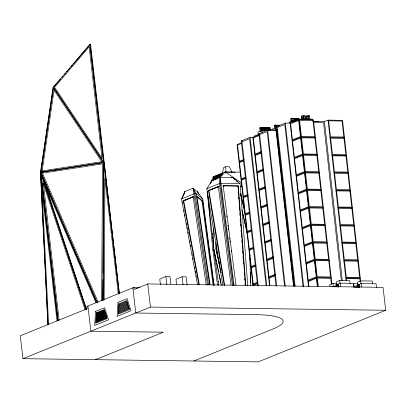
<?xml version="1.0" encoding="UTF-8"?>
<svg xmlns="http://www.w3.org/2000/svg" width="406" height="406" viewBox="0 0 406 406"><rect width="100%" height="100%" fill="white"/><g stroke="black" fill="none" stroke-linecap="round" stroke-linejoin="round"><path stroke-width="0.61" d="M103.829 163.912L103.829 162.644L53.384 87.138L40.803 172.225L97.019 302.414M104.078 168.992L104.093 162.664L103.555 162.41M101.632 300.638L102.571 163.836L42.457 173.144L98.064 302.013M102.779 300.46L103.723 162.522L40.808 172.266L57.977 320.659M102.891 299.948L103.028 279.704M103.073 273.375L103.439 220.225M103.479 213.896L103.723 162.522M103.139 300.481L104.088 162.542L103.982 165.81M104.129 299.988L104.961 178.549L118.329 294.045M96.471 312.828L95.811 323.191L107.037 318.644L104.149 309.722L96.471 312.828L97.445 312.843L104.575 309.956M106.555 317.157L95.923 321.466L96.897 321.476L97.227 316.294L96.303 315.421L104.87 311.95M104.631 311.209L96.359 314.554L97.333 314.569L97.445 312.843M247.767 285.92L240.098 183.654L232.668 177.437L220.164 177.265L219.316 183.639L232.425 285.484M41.006 174.286L41.194 170.51M41.376 169.256L42.397 162.375M42.579 161.126L44.432 148.611M44.614 147.358L45.634 140.476M45.817 139.228L47.669 126.713M47.852 125.464L49.705 112.949M49.887 111.696L50.907 104.814M51.09 103.566L52.942 91.051M53.125 89.797L53.404 87.924M222.458 173.022L223.554 167.592L225.721 166.714L229.39 166.759L231.938 172.225L225.99 172.144L225.721 166.714M183.959 194.372L184.897 191.541L193.063 188.237L197.397 191.713L202.772 198.965L214.18 285.433M182.269 198.123L184.897 191.541L181.492 198.945L197.499 284.636M210.338 183.766L213.206 176.783L225.168 171.941L240.327 172.149M211.47 181.67L212.003 180.569L220.164 177.265L234.039 285.24M210.308 183.806L212.003 180.569L213.251 180.381M222.838 285.23L206.796 188.704L212.003 180.569M213.307 177.995L214.236 176.686L215.885 176.016L216.205 176.336L215.281 177.645L213.627 178.315L213.307 177.995L214.962 177.326L215.885 176.016M213.028 179.447L213.952 178.132L215.601 177.468L215.921 177.787L214.997 179.097L213.348 179.767L213.028 179.447L214.678 178.777L215.601 177.468M213.038 180.584L213.652 179.706L215.307 179.041L215.627 179.361M215.479 177.117L216.403 175.808L218.052 175.138L218.372 175.458L217.449 176.767L215.799 177.437L215.479 177.117L217.129 176.448L218.052 175.138M215.799 177.437L216.723 176.128L216.403 175.808M215.287 178.533L216.21 177.219L217.86 176.554L218.179 176.874L217.256 178.183L215.601 178.853L215.287 178.533L216.936 177.864L217.86 176.554M217.712 176.214L218.636 174.905L220.285 174.235L220.605 174.555L219.682 175.864L218.032 176.534L217.712 176.214L219.362 175.544L220.285 174.235M217.504 177.635L218.428 176.321L220.077 175.656L220.397 175.976L219.473 177.285L217.824 177.955L217.504 177.635L219.154 176.965L220.077 175.656M216.936 179.005L217.55 178.132L217.87 178.452M219.864 175.341L220.793 174.032L222.442 173.362L222.762 173.682L221.838 174.991L220.184 175.661L219.864 175.341L221.519 174.671L222.442 173.362M220.184 175.661L220.803 174.788M119.379 293.386L90.568 44.371L89.893 44.33L103.581 162.598L53.247 87.249L90.046 44.127L104.266 166.419M41.158 173.631L40.915 172.388L40.468 172.367L53.049 87.275L53.496 87.295L60.499 79.099M62.143 77.17L62.971 76.206M64.615 74.278L65.437 73.313M66.675 71.867L67.497 70.903M68.736 69.456L69.969 68.005M71.202 66.559L72.441 65.112M73.263 64.148L88.914 45.827M220.042 177.483L225.168 171.941L241.778 183.096M260.347 127.712L260.733 131.148L260.109 131.402L259.723 127.966L260.347 127.712L261.307 127.733L261.692 131.168M260.048 127.92L260.982 127.778L260.611 127.931M261.307 127.733L259.723 127.966M262.682 127.763L261.099 127.997L262.682 127.763L263.002 130.625M261.418 127.951L262.357 127.809L261.987 127.961M262.799 129.742L262.601 128.022L264.184 127.788L264.509 130.651M262.926 127.976L263.864 127.834L263.494 127.986M264.184 127.788L262.601 128.022M265.651 127.814L264.067 128.052L265.651 127.814L265.976 130.676M264.392 128.002L265.326 127.865L264.961 128.012M265.823 130.362L265.57 128.073L266.828 127.885L265.889 128.022M267.473 130.696L267.153 127.834L265.57 128.073M292.858 121.084L292.533 118.222L290.66 118.501L291.046 121.937M290.985 118.456L292.213 118.273M266.981 130.539L261.926 130.448L257.957 132.051L258.216 134.345M276.689 127.991L276.369 125.129L275.273 125.109L274.563 125.398L274.882 128.26M268.036 128.113L268.66 127.86L268.985 130.722M292.35 118.532L294.223 118.253L294.543 121.115M269.548 128.139L270.173 127.885L270.432 130.174M276.456 127.144L276.263 125.429L278.074 125.16L278.201 126.302M276.587 125.378L277.75 125.205M296.207 120.567L295.949 118.278L294.076 118.557L295.208 118.577M277.948 125.464L279.759 125.195M278.272 125.418L279.435 125.241M303.571 119.278L303.186 115.842L302.049 115.822L301.313 116.121L301.699 119.557M297.852 120.597L297.593 118.308L295.72 118.588L296.852 118.608M296.04 118.537L296.527 118.344M257.541 285.479L241.276 140.887L250.081 137.319L252.857 137.37L259.312 134.756M276.004 285.895L258.886 133.757L267.691 130.194L275.999 130.341L277.171 129.864M331.941 283.951L313.478 119.846L298.938 119.582L290.133 123.15L285.301 123.064L276.496 126.626L294.462 286.311M302.912 116.141L304.784 115.862L305.17 119.298M253.892 136.233L259.18 134.092M267.985 130.529L269.751 129.813L277.222 129.95M299.364 120.054L299.171 118.339L297.299 118.618L298.43 118.638M298.105 118.374L297.623 118.567L298.364 118.582M271.792 129.357L275.288 127.941L276.527 127.961M296.05 121.145L292.376 121.079L289.158 122.384L290.386 122.404M259.058 135.579L253.314 137.903L255.135 154.077L261.454 151.519M241.798 142.633L237.099 144.536L252.887 284.855L257.582 282.952M309.529 115.928L307.657 116.207L309.529 115.928L309.92 119.364M241.58 143.44L237.561 145.064L239.378 161.233L243.976 159.37M299.598 120.029L302.328 118.922L312.138 119.1L312.265 120.242M313.041 121.358L324.419 121.561L328.018 120.105L342.557 120.369L360.66 281.282M254.831 154.919L261.286 152.306M261.033 153.128L255.288 155.452L257.11 171.616L263.428 169.058M239.073 162.075L243.767 160.172M292.102 140.689L300.907 137.121L315.442 137.319M243.554 160.979L239.535 162.608L241.352 178.772L245.371 177.143M277.968 147.865L279.145 147.388M221.661 174.128L222.762 173.682M215.921 177.787L214.272 178.452L213.952 178.132M217.55 178.132L215.901 178.797L216.22 179.117M181.492 198.945L194.012 193.88L196.118 193.637L202.772 198.965M206.796 188.704L219.316 183.639L220.925 183.39L240.098 183.654M198.91 284.824L183.192 200.691L193.078 196.692L193.566 196.671L183.679 200.671L199.392 284.799M224.234 285.448L208.451 190.47L218.337 186.466L218.819 186.445L208.933 190.45L224.721 285.428M193.464 196.885L184.162 200.65L183.192 200.691M209.998 190.191L218.722 186.658M256.805 172.459L263.261 169.845M263.007 170.667L257.262 172.992L259.084 189.155L264.824 186.831M241.047 179.614L245.742 177.711M294.076 158.228L302.881 154.666L317.416 154.859M246.102 178.285L241.509 180.147L243.326 196.311L247.345 194.682M279.942 165.404L281.114 164.927M258.774 189.998L265.235 187.384M304.398 171.672L296.355 174.925L294.538 158.761L302.577 155.508L304.398 171.672L304.982 171.682M265.554 187.973L259.236 190.531L261.063 206.761L266.803 204.436M243.021 197.154L247.716 195.25M296.05 175.768L304.855 172.205L319.39 172.403M248.076 195.824L243.478 197.686L245.3 213.85L249.32 212.226M281.916 182.944L283.089 182.472M260.759 207.603L267.214 204.989M306.378 189.277L298.334 192.53L296.512 176.3L304.551 173.047L306.378 189.277L306.961 189.287M244.996 214.693L249.69 212.795M267.534 205.578L261.215 208.136L263.027 224.239L268.772 221.915M298.029 193.373L306.834 189.81L321.369 190.003M249.472 213.597L245.452 215.226L247.274 231.39L251.294 229.766M283.895 200.549L285.068 200.072M262.723 225.081L269.178 222.463M269.503 223.056L263.184 225.609L265.001 241.778L270.746 239.454M246.965 232.232L251.664 230.334M299.998 210.846L308.804 207.283L323.333 207.481M251.446 231.141L247.427 232.765L249.243 248.934L253.268 247.305M285.865 218.027L287.037 217.55M140.09 287.489L133.868 287.407L86.914 306.413L87.178 308.702L20.3 335.777L22.949 358.681L258.221 361.873L385.7 310.265L383.051 287.362L147.754 283.941L136.025 288.691L137.274 288.707M136.025 288.691L134.107 289.468L133.868 287.407M170.825 284.093L169.957 276.613L165.907 276.557L159.786 279.039L160.436 284.657M264.697 242.621L271.152 240.007M187.1 284.936L186.161 276.831L182.111 276.78L175.986 279.257L176.564 284.256M270.898 240.824L265.159 243.153L266.97 259.287L273.289 256.729M248.939 249.771L253.638 247.873M301.973 228.39L310.778 224.822L325.307 225.02M253.42 248.68L249.401 250.304L251.218 266.473L255.816 264.61M287.834 235.566L289.011 235.089M96.415 313.691L104.393 310.463M118.867 304.607L126.845 301.374M118.811 305.469L127.083 302.12M97.333 314.569L105.058 311.443M118.755 306.332L127.322 302.861M105.113 312.696L96.247 316.284L97.227 316.294L105.535 312.935M118.699 307.195L127.565 303.607M96.197 317.147L105.352 313.437M118.648 308.058L127.804 304.353M105.596 314.183L96.141 318.01L97.115 318.025L106.017 314.422M118.593 308.92L128.047 305.094M96.085 318.872L105.834 314.929M118.537 309.783L128.286 305.84M106.078 315.67L96.029 319.735L97.009 319.75L106.494 315.909M118.481 310.646L128.524 306.581M95.978 320.598L106.316 316.416M118.43 311.514L128.768 307.327M118.374 312.376L129.006 308.068M96.897 321.476L106.971 317.396M95.867 322.328L106.798 317.903M118.319 313.239L129.25 308.814M22.949 358.681L150.433 307.073L385.7 310.265M266.666 260.129L273.121 257.516M272.868 258.333L267.128 260.657L268.939 276.796L275.258 274.238M250.913 267.315L255.613 265.412M303.942 245.899L312.747 242.331L327.282 242.56M255.394 266.219L251.375 267.848L253.192 284.012L257.211 282.383M289.808 253.075L290.98 252.598M268.635 277.633L275.095 275.019M274.837 275.841L269.097 278.166L269.939 285.641M305.911 263.403L314.716 259.84L329.256 260.099M253.349 285.388L257.368 283.758M291.777 270.579L292.949 270.107M95.552 359.665L163.466 332.174L90.863 331.189L87.945 305.997M307.885 280.977L316.695 277.415L331.235 277.674M350.073 283.535L349.759 280.673L339.695 280.445L336.457 281.754L336.772 284.616M336.752 283.352L332.976 283.266L329.743 284.576L329.931 286.291M353.92 287.428L353.484 283.424L340.289 283.124L335.011 285.261L335.199 286.976M336.691 286.773L336.488 285.007L338.274 284.281L338.568 284.286L338.837 286.641M336.488 285.007L338.568 284.286M336.838 286.849L336.645 285.185L338.173 284.565L338.467 284.565L338.66 286.235M336.645 285.185L338.467 284.565M337.462 286.743L337.625 286.793M372.647 283.89L372.317 281.028L360.65 280.871L357.412 282.18L357.742 285.042M376.524 287.773L376.063 283.764L361.269 283.561L355.991 285.697L356.189 287.418M357.691 287.123L357.483 285.291L359.264 284.565L359.559 284.57L359.843 287.017M357.483 285.291L359.559 284.57M357.833 287.204L357.635 285.469L359.168 284.85L359.457 284.85L359.726 287.164M357.635 285.469L359.457 284.85M358.508 287.499L358.508 286.9L358.574 287.473M358.64 286.925L358.706 287.499M359.066 286.864L359.102 287.184M359.214 287.138L359.137 286.819M193.86 361L274.532 328.342A61.925 11.708 -6.6 0 0 257.455 314.66L135.766 313.011L132.848 287.818M237.672 186.141L238.317 185.938L245.787 285.514M40.488 172.469L40.915 172.388L43.604 195.646M201.452 201.041L202.589 200.843L213.739 285.337M85.955 309.529L40.534 172.448L40.808 172.266L86.229 309.392M40.803 172.225L103.718 162.486M42.163 172.195L43.406 172.002M55.241 170.17L56.49 169.977M65.833 168.531L67.076 168.338M231.415 177.625L232.668 177.437L234.861 179.493M240.205 186.324L241.94 186.065M217.509 284.992L212.79 249.391L213.932 249.218L214.53 252.101M97.161 302.876L40.808 172.266L40.483 172.423L47.913 324.82M218.261 281.865L218.743 281.835M208.451 190.47L209.42 190.424M329.976 137.517L344.506 137.715M331.956 155.122L346.485 155.32M333.92 172.596L348.455 172.794M231.77 172.164L235.434 172.215M47.954 324.78L40.524 172.383L40.915 172.388M213.206 176.783L214.469 176.803M238.317 185.938L223.178 185.735L236.023 285.514M222.858 185.831L237.997 186.039L245.463 285.616M223.168 185.943L224.427 185.958M335.904 190.201L350.434 190.399M337.868 207.679L352.398 207.877M339.842 225.218L354.372 225.416M341.816 242.758L356.346 242.955M343.786 260.297L358.32 260.495M345.77 277.932L360.305 278.13M358.011 283.738L353.712 283.677L354.113 287.113L356.57 287.149M338.051 286.6L338.31 286.499L338.376 287.072M338.102 286.702L338.249 286.971M358.665 286.951L358.655 287.453M359.3 287.235L359.234 286.661L359.082 287.341M303.718 115.898L304.464 115.913M293.157 118.288L293.898 118.298M295.629 118.329L294.401 118.511L295.142 118.522M312.996 121.465L318.7 121.567M313.503 122.51L323.572 122.688L341.344 280.693M275.344 125.165L276.044 125.175M276.263 125.429L277.359 125.449M267.153 127.834L266.194 127.819L266.514 130.681M268.66 127.86L267.706 127.844L268.026 130.707M270.173 127.885L269.219 127.865L269.472 130.159M267.402 128.047L268.341 127.905L267.082 128.093L267.275 129.813M268.914 128.073L269.853 127.931L268.589 128.118L268.848 130.407M258.886 133.757L259.997 133.777M241.276 140.887L242.433 140.907M331.824 286.55L334.965 286.621M335.239 286.743L333.351 286.702L332.976 283.266M59.053 319.958L43.351 183.421M202.589 200.843L196.94 196.316L210.069 284.565M196.844 196.793L202.021 200.945L213.165 285.433M215.951 242.418L215.987 248.7L219.61 265.529M213.571 228.142L213.693 249.025L218.732 285.428M232.668 177.437L234.932 179.574M236.287 180.858L237.19 181.715M220.793 174.032L221.108 174.352M221.519 174.671L221.838 174.991M219.362 175.544L219.682 175.864M218.636 174.905L218.956 175.225M219.154 176.965L219.473 177.285M218.428 176.321L218.748 176.64M217.129 176.448L217.449 176.767M216.21 177.219L216.53 177.539M216.936 177.864L217.256 178.183M214.962 177.326L215.281 177.645M214.678 178.777L214.997 179.097M213.652 179.706L213.972 180.025M198.91 194.372L197.397 191.713L197.915 192.825M207.532 284.779L193.063 188.237L196.118 193.637L209.638 284.535M40.534 172.448L96.643 302.475M96.004 302.81L46.269 187.542L86.64 309.392M193.063 188.237L194.981 193.835L208.501 284.738M43.249 183.345L85.098 309.661M240.596 193.236L244.529 210.374M240.494 193.652L244.991 213.241M242.666 212.983L247.457 233.876M241.824 209.806L247.467 234.384M216.225 248.893L217.646 255.704M218.682 260.657L219.712 265.615M215.987 248.7L221.021 272.852M214.774 253.253L215.733 257.871M215.977 259.023L216.576 261.906M216.814 263.058L217.778 267.676M218.017 268.828L218.621 271.71M219.22 274.593L221.026 283.246M213.693 249.025L221.29 285.464M182.294 201.701L182.527 202.944M183.918 210.394L184.151 211.638M184.73 214.744L184.963 215.982M186.354 223.432L186.587 224.675M187.166 227.781L187.399 229.025M187.978 232.125L188.211 233.369M189.602 240.819L189.835 242.062M190.414 245.168L190.647 246.412M192.038 253.862L192.271 255.1M192.85 258.206L193.083 259.449M194.474 266.899L194.707 268.143M195.286 271.249L195.519 272.487M196.098 275.593L196.331 276.836M193.078 196.692L206.202 284.941M226.736 215.956L226.898 217.21M227.949 225.371L228.111 226.624M228.35 228.507L228.512 229.76M229.563 237.921L229.725 239.175M229.969 241.057L230.126 242.311M231.176 250.472L231.339 251.725M233.394 285.438L220.285 183.593L220.164 177.265M218.337 186.466L231.019 284.992M361.269 283.561L361.67 286.996M360.65 280.871L360.98 283.733M359.264 284.565L359.549 287.012M359.168 284.85L359.432 287.164M358.691 285.159L358.96 287.473M357.93 285.474L358.128 287.209M357.772 285.296L357.985 287.128M338.274 284.281L338.548 286.636M338.173 284.565L338.431 286.788M337.701 284.875L337.959 287.103M336.934 285.185L337.127 286.854M336.782 285.007L336.985 286.778M225.168 171.941L225.31 173.169M207.233 191.327L213.784 247.959M182.111 276.78L183.05 284.885M165.907 276.557L166.846 284.662M147.754 283.941L150.433 307.073M104.088 162.542L119.288 293.919M104.56 168.932L104.702 170.19M104.921 172.073L105.068 173.332M105.357 175.849L105.504 177.102M105.793 179.619L105.941 180.873M106.159 182.761L106.306 184.019M106.595 186.532L106.742 187.79M106.961 189.673L107.179 191.561M107.397 193.449L107.539 194.702M107.757 196.59L107.976 198.478M108.194 200.361L108.412 202.249M108.63 204.132L108.778 205.39M108.996 207.278L109.214 209.161M109.432 211.049L109.574 212.302M109.793 214.19L110.011 216.078M110.229 217.961L110.376 219.22M110.665 221.732L110.813 222.99M111.031 224.878L111.178 226.132M111.467 228.649L111.614 229.908M111.833 231.79L111.975 233.049M112.269 235.561L112.411 236.82M112.629 238.708L112.848 240.591M113.066 242.478L113.213 243.737M113.502 246.249L113.65 247.508M113.868 249.391L114.086 251.278M114.304 253.161L114.451 254.42M114.67 256.308L114.888 258.191M115.106 260.079L115.248 261.337M115.543 263.849L115.685 265.108M115.903 266.991L116.121 268.879M116.339 270.766L116.486 272.02M116.705 273.908L116.852 275.166M117.141 277.679L117.288 278.937M117.507 280.82L117.649 282.079M117.943 284.591L118.085 285.849M118.379 288.367L118.522 289.62M118.74 291.508L118.887 292.767M43.752 196.9L50.517 255.364M50.664 256.617L56.19 304.393M56.332 305.647L57.424 315.076M57.571 316.335L58.078 320.735M40.524 172.383L57.688 320.73M57.063 321.095L42.143 192.129L48.598 324.617M360.076 281.312L359.797 278.81L346.435 278.628L346.648 280.5M328.018 120.105L346.054 280.445M324.419 121.561L342.314 280.617M331.423 284.581L330.723 278.349L317.355 278.11L318.268 286.21M308.398 115.908L308.783 119.344M308.276 119.339L307.89 115.903L306.758 115.883L307.144 119.318M306.733 119.318L306.347 115.883L305.216 115.862L305.601 119.298M303.652 115.842L304.038 119.278M303.054 117.608L303.236 119.004M302.049 115.822L302.434 119.257M302.328 118.922L302.455 120.069M301.765 117.217L301.891 118.364M298.938 119.582L317.68 286.2M317.299 286.352L316.386 278.252L308.347 281.51L308.91 286.494M298.04 118.319L298.232 120.034M297.4 119.501L297.527 120.648M296.461 118.288L296.715 120.577M295.781 119.161L295.913 120.303M295.756 119.471L295.883 120.618M294.817 118.258L295.137 121.12M294.142 119.131L294.401 121.419M293.086 118.232L293.411 121.095M292.543 120.247L292.67 121.394M292.376 121.079L292.503 122.226M291.401 118.202L291.787 121.638M291.178 120.171L291.305 121.318M290.133 123.15L308.524 286.626M285.301 123.064L303.693 286.519M302.998 286.245L284.794 124.464L277.262 127.514L295.111 286.144M278.663 125.175L278.79 126.322M276.978 125.139L277.105 126.281M276.456 130.874L278.272 147.023M278.43 148.398L280.247 164.562M280.404 165.937L282.221 182.101M282.373 183.476L284.2 199.706M284.357 201.082L286.169 217.185M286.321 218.555L288.143 234.724M288.296 236.099L290.112 252.233M290.265 253.603L292.081 269.741M292.234 271.112L293.919 286.073M275.999 130.341L293.543 286.276M275.273 125.109L275.598 127.971M275.288 127.941L275.547 130.23M274.882 125.352L275.075 127.068M267.691 130.194L285.235 286.103M284.535 285.819L267.184 131.595L259.652 134.645L276.648 285.722M264.692 127.799L265.017 130.661M264.133 128.621L264.326 130.341M263.23 127.768L263.55 130.636M261.723 127.743L262.043 130.605M261.926 130.448L262.185 132.737M261.291 129.717L261.418 130.859M261.241 130.067L261.368 131.214M252.857 137.37L269.554 285.794M250.081 137.319L266.772 285.687M266.072 285.398L249.573 138.725L242.042 141.77L258.262 285.925M340.289 283.124L340.664 286.555M339.695 280.445L340.005 283.307M212.439 233.435L212.561 234.698M212.739 236.591L212.917 238.484M213.094 240.377L213.333 242.905M213.454 244.168L213.754 247.325M207.425 192.571L212.79 249.391M238.099 191.81L238.241 193.703M238.525 197.483L238.621 198.742M239.327 208.197L239.423 209.46M239.753 213.871L239.85 215.129M240.134 218.91L240.225 220.174M240.555 224.584L240.651 225.843M240.981 230.258L241.078 231.516M241.362 235.297L241.453 236.561M241.788 240.971L241.88 242.23M242.164 246.011L242.26 247.274M242.59 251.684L242.681 252.943M242.966 256.729L243.108 258.617M243.392 262.398L243.488 263.661M244.194 273.111L244.29 274.375M244.62 278.785L244.716 280.044M245.001 283.83L245.092 285.088M104.367 165.14L104.246 162.608L103.829 162.644L104.251 162.639L104.246 165.171L104.093 162.664M252.897 283.495L252.943 285.382M250.081 258.216L250.289 266.417M250.436 272.091L250.71 282.815M249.852 254.323L249.903 256.216M249.949 258.109L250.654 285.86M216.099 245.036L216.124 248.807M95.577 311.392L94.689 325.445L108.559 319.827L104.641 307.723L95.577 311.392M118.029 302.303L117.141 316.355L131.011 310.737L127.093 298.633L118.029 302.303M118.922 303.739L118.263 314.102L129.489 309.56L126.601 300.633L118.922 303.739M54.064 90.259L42.138 170.921L101.774 161.684L54.064 90.259M89.168 46.771L54.571 87.29L102.089 158.421L89.168 46.771M308.469 115.964L307.981 116.157L309.21 115.974L308.469 115.964M298.628 120.425L290.589 123.683L292.411 139.847L300.45 136.594L298.628 120.425M300.602 137.964L292.564 141.222L294.38 157.386L302.424 154.133L300.602 137.964M306.53 190.647L298.491 193.906L300.303 210.009L308.342 206.75L306.53 190.647M308.499 208.126L300.455 211.379L302.277 227.548L310.316 224.29L308.499 208.126M310.473 225.665L302.429 228.923L304.246 245.057L312.285 241.798L310.473 225.665M312.442 243.174L304.398 246.427L306.215 262.56L314.254 259.307L312.442 243.174M314.411 260.682L306.368 263.936L308.195 280.135L316.233 276.882L314.411 260.682M314.777 136.624L301.419 136.446L299.598 120.283L312.965 120.521L314.777 136.624M343.841 137.02L330.484 136.837L328.677 120.805L342.045 121.044L343.841 137.02M314.934 137.999L301.572 137.817L303.394 153.986L316.751 154.168L314.934 137.999M343.999 138.395L330.636 138.213L332.463 154.442L345.826 154.625L343.999 138.395M316.908 155.539L303.546 155.361L305.363 171.525L318.725 171.708L316.908 155.539M345.978 156L332.621 155.818L334.427 171.921L347.79 172.098L345.978 156M318.877 173.078L305.52 172.9L307.347 189.13L320.704 189.313L318.877 173.078M347.947 173.474L334.585 173.291L336.412 189.521L349.769 189.703L347.947 173.474M320.862 190.683L307.504 190.505L309.367 206.603L322.674 206.786L320.862 190.683M349.926 191.079L336.564 190.896L338.376 206.999L351.738 207.182L349.926 191.079M322.826 208.161L309.468 207.979L311.285 224.142L324.648 224.325L322.826 208.161M351.89 208.552L338.533 208.374L340.35 224.538L353.712 224.721L351.89 208.552M324.8 225.7L311.438 225.518L313.254 241.656L326.617 241.864L324.8 225.7M353.865 226.096L340.502 225.914L342.324 242.077L355.681 242.26L353.865 226.096M355.839 243.636L342.476 243.453L344.298 259.617L357.656 259.799L355.839 243.636M357.813 261.175L344.45 260.992L346.282 277.257L359.64 277.435L357.813 261.175M326.774 243.24L313.412 243.027L315.223 259.165L328.591 259.404L326.774 243.24M328.748 260.779L315.381 260.535L317.203 276.735L330.57 276.978L328.748 260.779"/></g></svg>
